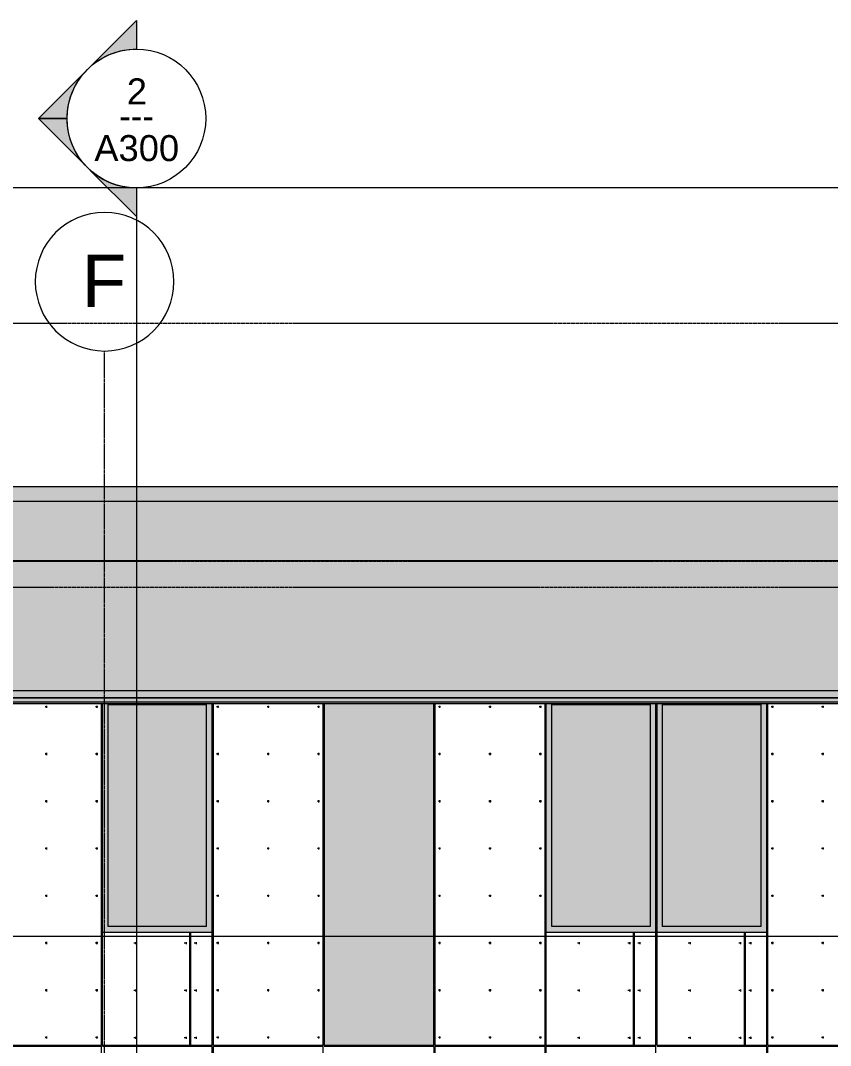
# Model space of a CAD drawing. Header units: inches. Extents: x -4179 to 1631, y -360 to 585.
# Drawn here: x -836.6 to -556.1, y 230.1 to 584.9 of the extents above; entities that cross this region are included whole.
import ezdxf

# ---------------------------------------------------------------- set-up
doc = ezdxf.new("R2010")
doc.units = ezdxf.units.IN
doc.header["$MEASUREMENT"] = 0
doc.linetypes.add('Aligning Line 1_8_', pattern=[0.25, 0.125, -0.125])
doc.linetypes.add('Grid Line 1_2_', pattern=[0.875, 0.5, -0.125, 0.125, -0.125])
for name, color, linetype, lineweight in [('0-5', 10, 'Continuous', 5), ('A-FLOR-LEVL-1', 51, 'Grid Line 1_2_', 9), ('A-GLAZ', 151, 'Continuous', 13), ('A-GLAZ-1', 251, 'Continuous', 9), ('A-WALL', 113, 'Continuous', 13), ('A-WALL-PATT-1', 251, 'Continuous', 9), ('G-ANNO-SYMB', 111, 'Aligning Line 1_8_', 9), ('G-ANNO-SYMB-1', 254, 'Aligning Line 1_8_', 9), ('G-ANNO-SYMB-2', 147, 'Aligning Line 1_8_', 9), ('G-ANNO-SYMB-3', 111, 'Continuous', 9), ('S-GRID-1', 1, 'Grid Line 1_2_', 9), ('S-GRID-IDEN', 1, 'Continuous', 9)]:
    doc.layers.add(name, color=color, linetype=linetype, lineweight=lineweight)
doc.styles.add('Arial', font='arial.ttf', dxfattribs={"height": 9})
doc.styles.add('Arial_1', font='arial.ttf', dxfattribs={"height": 18})
doc.styles.add('Century Gothic', font='ufonts.com_century-gothic.ttf', dxfattribs={"height": 9})

# ---------------------------------------------------------------- blocks, each defined once
blk = doc.blocks.new('CTR - 2nd Phase_rvt-2-BUILDING ELEVATION - SOUTH')
at = {"layer": 'A-FLOR-LEVL-1'}
for p, q in [((9609.49, 398), (12558.48, 398)), ((9609.49, 268), (12558.48, 268))]:
    blk.add_line(p, q, dxfattribs=at)
at = {"layer": 'G-ANNO-SYMB-1'}
for p, q in [((12461.78, 526.95), (9706.24, 526.95)), ((12461.78, 388.59), (9706.24, 388.59))]:
    blk.add_line(p, q, dxfattribs=at)
blk = doc.blocks.new('CTR - 1st Phase - Common Walls_rvt-2-BUILDING ELEVATION - SOUTH')
at = {"layer": 'A-FLOR-LEVL-1'}
for p, q in [((9609.49, 398), (12558.48, 398)), ((9609.49, 268), (12558.48, 268))]:
    blk.add_line(p, q, dxfattribs=at)
at = {"layer": 'G-ANNO-SYMB-2'}
for p, q in [((12363.34, 526.95), (9706.24, 526.95)), ((12428.12, 526.95), (9706.24, 526.95)), ((12461.73, 526.95), (9706.24, 526.95)), ((12461.78, 480), (9706.24, 480))]:
    blk.add_line(p, q, dxfattribs=at)
blk = doc.blocks.new('CTR - 1st Phase -Stairs _ Elevators_rvt-2-BUILDING ELEVATION - SOUTH')
at = {"layer": 'A-FLOR-LEVL-1'}
for p, q in [((9609.49, 398), (12558.48, 398)), ((9609.49, 268), (12558.48, 268))]:
    blk.add_line(p, q, dxfattribs=at)
at = {"layer": 'G-ANNO-SYMB-2'}
blk.add_line((12461.73, 526.95), (9706.24, 526.95), dxfattribs=at)
blk = doc.blocks.new('Basic Wall _ EXT - FIBER CEMENT - LARGE - ___-2162460-BUILDING ELEVATION - SOUTH')
at = {"layer": 'A-WALL'}
for points in [[(10438.18, 350.53), (10851.42, 350.53), (10851.39, 353), (9980.16, 353), (9980.16, 350.53), (10395.12, 350.53)], [(10437.18, 348.55), (10852.47, 348.59), (10852.45, 348.68), (9979.11, 348.64), (9979.14, 348.55), (10436.75, 348.55)], [(10852.33, 348.68), (10852.45, 348.68), (10852.39, 348.76), (10742.19, 348.76), (10742.19, 349.02), (10089.39, 349.02), (10089.39, 348.76), (9981.69, 348.76), (9981.69, 348.98), (9979.38, 348.98), (9979.13, 348.68), (10851.45, 348.68)], [(9979.41, 350.46), (10851.76, 350.5), (10851.39, 350.53), (9980.16, 350.53)], [(10396.4, 349.02), (10742.19, 349.02), (10742.19, 350.12), (10852.17, 350.12), (10852.17, 350.46), (9979.41, 350.46), (9979.41, 350.12), (10089.39, 350.12), (10089.39, 349.02), (10395.12, 349.02)]]:
    blk.add_hatch(color=256, dxfattribs=at).paths.add_polyline_path(points, flags=0)
for p, q in [((9980.16, 353), (10851.42, 353)), ((9979.22, 348.51), (10852.36, 348.51)), ((9979.41, 350.46), (10852.17, 350.46)), ((9980.16, 350.53), (10851.42, 350.53)), ((10089.39, 349.02), (10742.19, 349.02))]:
    blk.add_line(p, q, dxfattribs=at)
blk = doc.blocks.new('Basic Wall _ EXT - FIBER CEMENT - SMALL - ___-2145934-BUILDING ELEVATION - SOUTH')
at = {"layer": 'A-WALL'}
blk.add_hatch(color=256, dxfattribs=at).paths.add_polyline_path([(10416.65, 418.54), (10857.95, 418.54), (10857.95, 423.66), (9973.63, 423.66), (9973.63, 418.54), (10411.27, 418.54)], flags=0)
for p, q in [((9973.63, 423.66), (10857.95, 423.66)), ((9973.63, 418.54), (10857.95, 418.54))]:
    blk.add_line(p, q, dxfattribs=at)
blk = doc.blocks.new('_THE_ WINDOW _ DOOR - hvac panel - 3rd floor-2113390-BUILDING ELEVATION - SOUTH')
at = {"layer": 'A-GLAZ-1'}
h = blk.add_hatch(dxfattribs=at)
h.set_pattern_fill('FP_61', color=256, style=0, pattern_type=2)
h.set_pattern_definition([(0, (10268.39, 294.812), (1, 1), [0.5, -1.5]), (90, (10268.64, 294.562), (-1, 1), [0.5, -1.5])])
h.paths.add_polyline_path([(10243.18, 230.12), (10281.2, 230.12), (10281.2, 348.51), (10243.18, 348.51), (10243.18, 251.92)], flags=0)
at = {"layer": 'A-GLAZ'}
for p, q in [((10243.18, 348.52), (10243.18, 230.12)), ((10281.2, 230.12), (10281.2, 348.53)), ((10243.18, 230.12), (10281.2, 230.12))]:
    blk.add_line(p, q, dxfattribs=at)
blk = doc.blocks.new('_THE_ WINDOW _ DOOR - Window - 3rd Floor-2113392-BUILDING ELEVATION - SOUTH')
at = {"layer": 'A-GLAZ'}
h = blk.add_hatch(color=256, dxfattribs=at)
h.paths.add_polyline_path([(10319.98, 269.37), (10358, 269.37), (10358, 348.51), (10319.98, 348.51), (10319.98, 343.6)], flags=0)
h.paths.add_polyline_path([(10321.98, 271.37), (10321.98, 348.12), (10356, 348.12), (10356, 271.37)], flags=0)
blk.add_hatch(color=256, dxfattribs=at).paths.add_polyline_path([(10321.98, 271.37), (10356, 271.37), (10356, 348.12), (10321.98, 348.12), (10321.98, 305.4)], flags=0)
at = {"layer": 'A-GLAZ-1'}
h = blk.add_hatch(dxfattribs=at)
h.set_pattern_fill('FP_62', color=256, style=0, pattern_type=2)
h.set_pattern_definition([(0, (10359.74, 287.55), (-38.4, 120.38), [0.392, -38.007]), (0, (10359.74, 287.95), (-38.4, 120.38), [0.392, -38.007]), (0, (10359.74, 303.91), (-38.4, 120.38), [0.392, -38.007]), (0, (10359.74, 304.3), (-38.4, 120.38), [0.392, -38.007]), (0, (10359.74, 320.27), (-38.4, 120.38), [0.392, -38.007]), (0, (10359.74, 320.66), (-38.4, 120.38), [0.392, -38.007]), (0, (10359.74, 336.62), (-38.4, 120.38), [0.392, -38.007]), (0, (10359.74, 337.02), (-38.4, 120.38), [0.392, -38.007]), (0, (10359.74, 352.98), (-38.4, 120.38), [0.392, -38.007]), (0, (10359.74, 353.38), (-38.4, 120.38), [0.392, -38.007]), (0, (10359.74, 369.34), (-38.4, 120.38), [0.392, -38.007]), (0, (10359.74, 369.73), (-38.4, 120.375), [0.392, -38.007]), (0, (10359.74, 385.7), (-38.4, 120.375), [0.392, -38.007]), (0, (10359.74, 386.09), (-38.4, 120.375), [0.392, -38.007]), (0, (10359.74, 402.05), (-38.4, 120.375), [0.392, -38.007]), (0, (10359.74, 402.45), (-38.4, 120.375), [0.392, -38.007]), (0, (10377.19, 287.55), (-38.4, 120.38), [0.392, -38.007]), (0, (10377.19, 287.95), (-38.4, 120.38), [0.392, -38.007]), (0, (10377.19, 303.91), (-38.4, 120.38), [0.392, -38.007]), (0, (10377.19, 304.3), (-38.4, 120.38), [0.392, -38.007]), (0, (10377.19, 320.27), (-38.4, 120.38), [0.392, -38.007]), (0, (10377.19, 320.66), (-38.4, 120.38), [0.392, -38.007]), (0, (10377.19, 336.62), (-38.4, 120.38), [0.392, -38.007]), (0, (10377.19, 337.02), (-38.4, 120.38), [0.392, -38.007]), (0, (10377.19, 352.98), (-38.4, 120.38), [0.392, -38.007]), (0, (10377.19, 353.38), (-38.4, 120.38), [0.392, -38.007]), (0, (10377.19, 369.34), (-38.4, 120.375), [0.392, -38.007]), (0, (10377.19, 369.73), (-38.4, 120.375), [0.392, -38.007]), (0, (10377.19, 385.7), (-38.4, 120.375), [0.392, -38.007]), (0, (10377.19, 386.09), (-38.4, 120.375), [0.392, -38.007]), (0, (10377.19, 402.05), (-38.4, 120.375), [0.392, -38.007]), (0, (10377.19, 402.45), (-38.4, 120.375), [0.392, -38.007]), (0, (10394.64, 287.55), (-38.4, 120.38), [0.392, -38.007]), (0, (10394.64, 287.95), (-38.4, 120.38), [0.392, -38.007]), (0, (10394.64, 303.91), (-38.4, 120.38), [0.392, -38.007]), (0, (10394.64, 304.3), (-38.4, 120.38), [0.392, -38.007]), (0, (10394.64, 320.27), (-38.4, 120.38), [0.392, -38.007]), (0, (10394.64, 320.66), (-38.4, 120.38), [0.392, -38.007]), (0, (10394.64, 336.62), (-38.4, 120.38), [0.392, -38.007]), (0, (10394.64, 337.02), (-38.4, 120.38), [0.392, -38.007]), (0, (10394.64, 352.98), (-38.4, 120.38), [0.392, -38.007]), (0, (10394.64, 353.38), (-38.4, 120.38), [0.392, -38.007]), (0, (10394.64, 369.34), (-38.4, 120.375), [0.392, -38.007]), (0, (10394.64, 369.73), (-38.4, 120.375), [0.392, -38.007]), (0, (10394.64, 385.7), (-38.4, 120.375), [0.392, -38.007]), (0, (10394.64, 386.09), (-38.4, 120.375), [0.392, -38.007]), (0, (10394.64, 402.05), (-38.4, 120.375), [0.392, -38.007]), (0, (10394.64, 402.45), (-38.4, 120.375), [0.392, -38.007]), (90, (10358.002, 285), (-38.4, 2e-15), [120, -0.375]), (90, (10358.377, 285), (-38.4, 2e-15), [120, -0.375]), (90, (10359.743, 287.554), (-38.4, 2e-15), [0.392, -119.982]), (90, (10359.743, 303.91), (-38.4, 2e-15), [0.392, -119.982]), (90, (10359.743, 320.268), (-38.4, 2e-15), [0.392, -119.982]), (90, (10359.743, 336.625), (-38.4, 2e-15), [0.392, -119.982]), (90, (10359.743, 352.982), (-38.4, 2e-15), [0.392, -119.982]), (90, (10359.743, 369.34), (-38.4, 2e-15), [0.392, -119.982]), (90, (10359.743, 385.697), (-38.4, 2e-15), [0.392, -119.982]), (90, (10359.743, 402.054), (-38.4, 2e-15), [0.392, -119.982]), (90, (10360.136, 287.554), (-38.4, 2e-15), [0.392, -119.982]), (90, (10360.136, 303.91), (-38.4, 2e-15), [0.392, -119.982]), (90, (10360.136, 320.268), (-38.4, 2e-15), [0.392, -119.982]), (90, (10360.136, 336.625), (-38.4, 2e-15), [0.392, -119.982]), (90, (10360.136, 352.982), (-38.4, 2e-15), [0.392, -119.982]), (90, (10360.136, 369.34), (-38.4, 2e-15), [0.392, -119.982]), (90, (10360.136, 385.697), (-38.4, 2e-15), [0.392, -119.982]), (90, (10360.136, 402.054), (-38.4, 2e-15), [0.392, -119.982]), (90, (10377.193, 287.554), (-38.4, 2e-15), [0.392, -119.982]), (90, (10377.193, 303.91), (-38.4, 2e-15), [0.392, -119.982]), (90, (10377.193, 320.268), (-38.4, 2e-15), [0.392, -119.982]), (90, (10377.193, 336.625), (-38.4, 2e-15), [0.392, -119.982]), (90, (10377.193, 352.982), (-38.4, 2e-15), [0.392, -119.982]), (90, (10377.193, 369.34), (-38.4, 2e-15), [0.392, -119.982]), (90, (10377.193, 385.697), (-38.4, 2e-15), [0.392, -119.982]), (90, (10377.193, 402.054), (-38.4, 2e-15), [0.392, -119.982]), (90, (10377.586, 287.554), (-38.4, 2e-15), [0.392, -119.982]), (90, (10377.586, 303.91), (-38.4, 2e-15), [0.392, -119.982]), (90, (10377.586, 320.268), (-38.4, 2e-15), [0.392, -119.982]), (90, (10377.586, 336.625), (-38.4, 2e-15), [0.392, -119.982]), (90, (10377.586, 352.982), (-38.4, 2e-15), [0.392, -119.982]), (90, (10377.586, 369.34), (-38.4, 2e-15), [0.392, -119.982]), (90, (10377.586, 385.697), (-38.4, 2e-15), [0.392, -119.982]), (90, (10377.586, 402.054), (-38.4, 2e-15), [0.392, -119.982]), (90, (10394.643, 287.554), (-38.4, 2e-15), [0.392, -119.982]), (90, (10394.643, 303.91), (-38.4, 2e-15), [0.392, -119.982]), (90, (10394.643, 320.268), (-38.4, 2e-15), [0.392, -119.982]), (90, (10394.643, 336.625), (-38.4, 2e-15), [0.392, -119.982]), (90, (10394.643, 352.982), (-38.4, 2e-15), [0.392, -119.982]), (90, (10394.643, 369.34), (-38.4, 2e-15), [0.392, -119.982]), (90, (10394.643, 385.697), (-38.4, 2e-15), [0.392, -119.982]), (90, (10394.643, 402.054), (-38.4, 2e-15), [0.392, -119.982]), (90, (10395.036, 287.554), (-38.4, 2e-15), [0.392, -119.982]), (90, (10395.036, 303.91), (-38.4, 2e-15), [0.392, -119.982]), (90, (10395.036, 320.268), (-38.4, 2e-15), [0.392, -119.982]), (90, (10395.036, 336.625), (-38.4, 2e-15), [0.392, -119.982]), (90, (10395.036, 352.982), (-38.4, 2e-15), [0.392, -119.982]), (90, (10395.036, 369.34), (-38.4, 2e-15), [0.392, -119.982]), (90, (10395.036, 385.697), (-38.4, 2e-15), [0.392, -119.982]), (90, (10395.036, 402.054), (-38.4, 2e-15), [0.392, -119.982]), (180, (10396.4, 284.62), (-38.4, 120.38), [38.025, -0.375]), (180, (10396.4, 285), (-38.4, 120.38), [38.025, -0.375])])
h.paths.add_polyline_path([(10319.98, 230.12), (10358, 230.12), (10358, 269.37), (10319.98, 269.37), (10319.98, 251.92)], flags=0)
at = {"layer": 'A-GLAZ'}
for p, q in [((10319.98, 348.53), (10319.98, 269.37)), ((10321.98, 271.37), (10321.98, 348.12)), ((10321.98, 348.12), (10356, 348.12)), ((10356, 348.12), (10356, 271.37)), ((10358, 269.37), (10358, 348.53)), ((10356, 271.37), (10321.98, 271.37)), ((10319.98, 269.37), (10358, 269.37)), ((10319.98, 269.37), (10319.98, 230.12)), ((10358, 230.12), (10358, 269.37)), ((10319.98, 230.12), (10358, 230.12))]:
    blk.add_line(p, q, dxfattribs=at)
blk = doc.blocks.new('_THE_ WINDOW _ DOOR - Window - 3rd Floor-V33-BUILDING ELEVATION - SOUTH')
at = {"layer": 'A-GLAZ'}
h = blk.add_hatch(color=256, dxfattribs=at)
h.paths.add_polyline_path([(11459.28, 269.37), (11471.6, 269.37), (11471.6, 348.51), (11433.58, 348.51), (11433.58, 269.37), (11452.22, 269.37)], flags=0)
h.paths.add_polyline_path([(11458.9, 271.37), (11435.58, 271.37), (11435.58, 348.12), (11469.6, 348.12), (11469.6, 271.37), (11459.55, 271.37)], flags=0)
blk.add_hatch(color=256, dxfattribs=at).paths.add_polyline_path([(11469.6, 271.37), (11469.6, 348.12), (11435.58, 348.12), (11435.58, 271.37), (11459.55, 271.37)], flags=0)
at = {"layer": 'A-GLAZ-1'}
h = blk.add_hatch(dxfattribs=at)
h.set_pattern_fill('FP_71', color=256, style=0, pattern_type=2)
h.set_pattern_definition([(0, (11473.34, 287.55), (-38.4, 120.38), [0.392, -38.007]), (0, (11473.34, 287.95), (-38.4, 120.38), [0.392, -38.007]), (0, (11473.34, 303.91), (-38.4, 120.38), [0.392, -38.007]), (0, (11473.34, 304.3), (-38.4, 120.38), [0.392, -38.007]), (0, (11473.34, 320.27), (-38.4, 120.38), [0.392, -38.007]), (0, (11473.34, 320.66), (-38.4, 120.38), [0.392, -38.007]), (0, (11473.34, 336.62), (-38.4, 120.38), [0.392, -38.007]), (0, (11473.34, 337.02), (-38.4, 120.38), [0.392, -38.007]), (0, (11473.34, 352.98), (-38.4, 120.38), [0.392, -38.007]), (0, (11473.34, 353.38), (-38.4, 120.38), [0.392, -38.007]), (0, (11473.34, 369.34), (-38.4, 120.38), [0.392, -38.007]), (0, (11473.34, 369.73), (-38.4, 120.375), [0.392, -38.007]), (0, (11473.34, 385.7), (-38.4, 120.375), [0.392, -38.007]), (0, (11473.34, 386.09), (-38.4, 120.375), [0.392, -38.007]), (0, (11473.34, 402.05), (-38.4, 120.375), [0.392, -38.007]), (0, (11473.34, 402.45), (-38.4, 120.375), [0.392, -38.007]), (0, (11490.79, 287.55), (-38.4, 120.38), [0.392, -38.007]), (0, (11490.79, 287.95), (-38.4, 120.38), [0.392, -38.007]), (0, (11490.79, 303.91), (-38.4, 120.38), [0.392, -38.007]), (0, (11490.79, 304.3), (-38.4, 120.38), [0.392, -38.007]), (0, (11490.79, 320.27), (-38.4, 120.38), [0.392, -38.007]), (0, (11490.79, 320.66), (-38.4, 120.38), [0.392, -38.007]), (0, (11490.79, 336.62), (-38.4, 120.38), [0.392, -38.007]), (0, (11490.79, 337.02), (-38.4, 120.38), [0.392, -38.007]), (0, (11490.79, 352.98), (-38.4, 120.38), [0.392, -38.007]), (0, (11490.79, 353.38), (-38.4, 120.38), [0.392, -38.007]), (0, (11490.79, 369.34), (-38.4, 120.375), [0.392, -38.007]), (0, (11490.79, 369.73), (-38.4, 120.375), [0.392, -38.007]), (0, (11490.79, 385.7), (-38.4, 120.375), [0.392, -38.007]), (0, (11490.79, 386.09), (-38.4, 120.375), [0.392, -38.007]), (0, (11490.79, 402.05), (-38.4, 120.375), [0.392, -38.007]), (0, (11490.79, 402.45), (-38.4, 120.375), [0.392, -38.007]), (0, (11508.24, 287.55), (-38.4, 120.38), [0.392, -38.007]), (0, (11508.24, 287.95), (-38.4, 120.38), [0.392, -38.007]), (0, (11508.24, 303.91), (-38.4, 120.38), [0.392, -38.007]), (0, (11508.24, 304.3), (-38.4, 120.38), [0.392, -38.007]), (0, (11508.24, 320.27), (-38.4, 120.38), [0.392, -38.007]), (0, (11508.24, 320.66), (-38.4, 120.38), [0.392, -38.007]), (0, (11508.24, 336.62), (-38.4, 120.38), [0.392, -38.007]), (0, (11508.24, 337.02), (-38.4, 120.38), [0.392, -38.007]), (0, (11508.24, 352.98), (-38.4, 120.38), [0.392, -38.007]), (0, (11508.24, 353.38), (-38.4, 120.38), [0.392, -38.007]), (0, (11508.24, 369.34), (-38.4, 120.375), [0.392, -38.007]), (0, (11508.24, 369.73), (-38.4, 120.375), [0.392, -38.007]), (0, (11508.24, 385.7), (-38.4, 120.375), [0.392, -38.007]), (0, (11508.24, 386.09), (-38.4, 120.375), [0.392, -38.007]), (0, (11508.24, 402.05), (-38.4, 120.375), [0.392, -38.007]), (0, (11508.24, 402.45), (-38.4, 120.375), [0.392, -38.007]), (90, (11471.602, 285), (-38.4, 2e-15), [120, -0.375]), (90, (11471.977, 285), (-38.4, 2e-15), [120, -0.375]), (90, (11473.343, 287.554), (-38.4, 2e-15), [0.392, -119.982]), (90, (11473.343, 303.91), (-38.4, 2e-15), [0.392, -119.982]), (90, (11473.343, 320.268), (-38.4, 2e-15), [0.392, -119.982]), (90, (11473.343, 336.625), (-38.4, 2e-15), [0.392, -119.982]), (90, (11473.343, 352.982), (-38.4, 2e-15), [0.392, -119.982]), (90, (11473.343, 369.34), (-38.4, 2e-15), [0.392, -119.982]), (90, (11473.343, 385.697), (-38.4, 2e-15), [0.392, -119.982]), (90, (11473.343, 402.054), (-38.4, 2e-15), [0.392, -119.982]), (90, (11473.736, 287.554), (-38.4, 2e-15), [0.392, -119.982]), (90, (11473.736, 303.91), (-38.4, 2e-15), [0.392, -119.982]), (90, (11473.736, 320.268), (-38.4, 2e-15), [0.392, -119.982]), (90, (11473.736, 336.625), (-38.4, 2e-15), [0.392, -119.982]), (90, (11473.736, 352.982), (-38.4, 2e-15), [0.392, -119.982]), (90, (11473.736, 369.34), (-38.4, 2e-15), [0.392, -119.982]), (90, (11473.736, 385.697), (-38.4, 2e-15), [0.392, -119.982]), (90, (11473.736, 402.054), (-38.4, 2e-15), [0.392, -119.982]), (90, (11490.793, 287.554), (-38.4, 2e-15), [0.392, -119.982]), (90, (11490.793, 303.91), (-38.4, 2e-15), [0.392, -119.982]), (90, (11490.793, 320.268), (-38.4, 2e-15), [0.392, -119.982]), (90, (11490.793, 336.625), (-38.4, 2e-15), [0.392, -119.982]), (90, (11490.793, 352.982), (-38.4, 2e-15), [0.392, -119.982]), (90, (11490.793, 369.34), (-38.4, 2e-15), [0.392, -119.982]), (90, (11490.793, 385.697), (-38.4, 2e-15), [0.392, -119.982]), (90, (11490.793, 402.054), (-38.4, 2e-15), [0.392, -119.982]), (90, (11491.186, 287.554), (-38.4, 2e-15), [0.392, -119.982]), (90, (11491.186, 303.91), (-38.4, 2e-15), [0.392, -119.982]), (90, (11491.186, 320.268), (-38.4, 2e-15), [0.392, -119.982]), (90, (11491.186, 336.625), (-38.4, 2e-15), [0.392, -119.982]), (90, (11491.186, 352.982), (-38.4, 2e-15), [0.392, -119.982]), (90, (11491.186, 369.34), (-38.4, 2e-15), [0.392, -119.982]), (90, (11491.186, 385.697), (-38.4, 2e-15), [0.392, -119.982]), (90, (11491.186, 402.054), (-38.4, 2e-15), [0.392, -119.982]), (90, (11508.243, 287.554), (-38.4, 2e-15), [0.392, -119.982]), (90, (11508.243, 303.91), (-38.4, 2e-15), [0.392, -119.982]), (90, (11508.243, 320.268), (-38.4, 2e-15), [0.392, -119.982]), (90, (11508.243, 336.625), (-38.4, 2e-15), [0.392, -119.982]), (90, (11508.243, 352.982), (-38.4, 2e-15), [0.392, -119.982]), (90, (11508.243, 369.34), (-38.4, 2e-15), [0.392, -119.982]), (90, (11508.243, 385.697), (-38.4, 2e-15), [0.392, -119.982]), (90, (11508.243, 402.054), (-38.4, 2e-15), [0.392, -119.982]), (90, (11508.636, 287.554), (-38.4, 2e-15), [0.392, -119.982]), (90, (11508.636, 303.91), (-38.4, 2e-15), [0.392, -119.982]), (90, (11508.636, 320.268), (-38.4, 2e-15), [0.392, -119.982]), (90, (11508.636, 336.625), (-38.4, 2e-15), [0.392, -119.982]), (90, (11508.636, 352.982), (-38.4, 2e-15), [0.392, -119.982]), (90, (11508.636, 369.34), (-38.4, 2e-15), [0.392, -119.982]), (90, (11508.636, 385.697), (-38.4, 2e-15), [0.392, -119.982]), (90, (11508.636, 402.054), (-38.4, 2e-15), [0.392, -119.982]), (180, (11510, 284.62), (-38.4, 120.38), [38.025, -0.375]), (180, (11510, 285), (-38.4, 120.38), [38.025, -0.375])])
h.paths.add_polyline_path([(11471.6, 230.12), (11471.6, 269.37), (11433.58, 269.37), (11433.58, 230.12), (11459.55, 230.12)], flags=0)
at = {"layer": 'A-GLAZ'}
for p, q in [((11433.58, 348.52), (11433.58, 269.37)), ((11435.58, 271.37), (11435.58, 348.12)), ((11435.58, 348.12), (11469.6, 348.12)), ((11469.6, 348.12), (11469.6, 271.37)), ((11471.6, 269.37), (11471.6, 348.52)), ((11469.6, 271.37), (11435.58, 271.37)), ((11433.58, 269.37), (11471.6, 269.37)), ((11433.58, 269.37), (11433.58, 230.12)), ((11471.6, 230.12), (11471.6, 269.37)), ((11433.58, 230.12), (11471.6, 230.12))]:
    blk.add_line(p, q, dxfattribs=at)
blk = doc.blocks.new('Section - Section Head - Filled-22785-BUILDING ELEVATION - SOUTH')
at = {"layer": 'G-ANNO-SYMB-3'}
h = blk.add_hatch(color=256, dxfattribs=at)
edge = h.paths.add_edge_path(flags=0)
edge.add_line((10162.08, -212.66), (10178.19, -196.55))
edge.add_line((10178.19, -196.55), (10178.19, -206.46))
edge.add_arc((10178.19, -230.49), 24.03, 90, 132.0784)
h = blk.add_hatch(color=256, dxfattribs=at)
edge = h.paths.add_edge_path(flags=0)
edge.add_arc((10178.19, -230.49), 24, 135, 180)
edge.add_line((10154.19, -230.49), (10144.25, -230.49))
edge.add_line((10144.25, -230.49), (10161.22, -213.52))
h = blk.add_hatch(color=256, dxfattribs=at)
edge = h.paths.add_edge_path(flags=0)
edge.add_line((10161.22, -247.46), (10144.25, -230.49))
edge.add_line((10144.25, -230.49), (10154.19, -230.49))
edge.add_arc((10178.19, -230.49), 24, 180, 225)
h = blk.add_hatch(color=256, dxfattribs=at)
edge = h.paths.add_edge_path(flags=0)
edge.add_arc((10178.19, -230.49), 24.03, 227.9216, 270)
edge.add_line((10178.19, -254.52), (10178.19, -264.43))
edge.add_line((10178.19, -264.43), (10162.08, -248.33))
for p, q in [((10178.19, -196.55), (10162.08, -212.66)), ((10178.19, -206.46), (10178.19, -196.55)), ((10161.22, -213.52), (10144.25, -230.49)), ((10154.19, -230.49), (10144.25, -230.49)), ((10144.25, -230.49), (10161.22, -247.46)), ((10144.25, -230.49), (10154.19, -230.49)), ((10162.08, -248.33), (10178.19, -264.43)), ((10178.19, -264.43), (10178.19, -254.52))]:
    blk.add_line(p, q, dxfattribs=at)
for centre, radius, start, end in [((10178.19, -230.52), 24, 90, 270), ((10178.19, -230.49), 24.03, 90, 132.0784), ((10178.19, -230.52), 24, 270, 90), ((10178.19, -230.49), 24, 135, 180), ((10178.19, -230.49), 24, 180, 225), ((10178.19, -230.49), 24.03, 227.9216, 270)]:
    blk.add_arc(centre, radius, start, end, dxfattribs=at)
blk = doc.blocks.new('Grid - Grid Head - Circle-50561-BUILDING ELEVATION - SOUTH')
at = {"layer": 'S-GRID-IDEN'}
for start, end in [(0, 180), (180, 360)]:
    blk.add_arc((11847.19, 475.86), 24, start, end, dxfattribs=at)

msp = doc.modelspace()

# ---------------------------------------------------------------- hatches: boundary and pattern name
at = {"layer": 'A-WALL-PATT-1'}
h = msp.add_hatch(dxfattribs=at)
h.set_pattern_fill('FP_53', color=256, style=0, pattern_type=2)
h.set_pattern_definition([(0, (-115.69, 140.604), (-38.4, 76.8), [0.392, -38.007]), (0, (-115.69, 140.996), (-38.4, 76.8), [0.392, -38.007]), (0, (-115.69, 150.204), (-38.4, 76.8), [0.392, -38.007]), (0, (-115.69, 150.596), (-38.4, 76.8), [0.392, -38.007]), (0, (-115.69, 159.804), (-38.4, 76.8), [0.392, -38.007]), (0, (-115.69, 160.196), (-38.4, 76.8), [0.392, -38.007]), (0, (-115.69, 169.404), (-38.4, 76.8), [0.392, -38.007]), (0, (-115.69, 169.796), (-38.4, 76.8), [0.392, -38.007]), (0, (-115.69, 179.004), (-38.4, 76.8), [0.392, -38.007]), (0, (-115.69, 179.396), (-38.4, 76.8), [0.392, -38.007]), (0, (-115.69, 188.604), (-38.4, 76.8), [0.392, -38.007]), (0, (-115.69, 188.996), (-38.4, 76.8), [0.392, -38.007]), (0, (-115.69, 198.204), (-38.4, 76.8), [0.392, -38.007]), (0, (-115.69, 198.596), (-38.4, 76.8), [0.392, -38.007]), (0, (-115.69, 207.804), (-38.4, 76.8), [0.392, -38.007]), (0, (-115.69, 208.196), (-38.4, 76.8), [0.392, -38.007]), (0, (-80.79, 140.604), (-38.4, 76.8), [0.392, -38.007]), (0, (-80.79, 140.996), (-38.4, 76.8), [0.392, -38.007]), (0, (-80.79, 150.204), (-38.4, 76.8), [0.392, -38.007]), (0, (-80.79, 150.596), (-38.4, 76.8), [0.392, -38.007]), (0, (-80.79, 159.804), (-38.4, 76.8), [0.392, -38.007]), (0, (-80.79, 160.196), (-38.4, 76.8), [0.392, -38.007]), (0, (-80.79, 169.404), (-38.4, 76.8), [0.392, -38.007]), (0, (-80.79, 169.796), (-38.4, 76.8), [0.392, -38.007]), (0, (-80.79, 179.004), (-38.4, 76.8), [0.392, -38.007]), (0, (-80.79, 179.396), (-38.4, 76.8), [0.392, -38.007]), (0, (-80.79, 188.604), (-38.4, 76.8), [0.392, -38.007]), (0, (-80.79, 188.996), (-38.4, 76.8), [0.392, -38.007]), (0, (-80.79, 198.204), (-38.4, 76.8), [0.392, -38.007]), (0, (-80.79, 198.596), (-38.4, 76.8), [0.392, -38.007]), (0, (-80.79, 207.804), (-38.4, 76.8), [0.392, -38.007]), (0, (-80.79, 208.196), (-38.4, 76.8), [0.392, -38.007]), (90, (-117.432, 136), (-38.4, 2e-15), [76.8, 0, 0, 0]), (90, (-117.057, 136), (-38.4, 2e-15), [76.8, 0, 0, 0]), (90, (-115.69, 140.604), (-38.4, 2e-15), [0.392, -76.407]), (90, (-115.69, 150.204), (-38.4, 2e-15), [0.392, -76.407]), (90, (-115.69, 159.804), (-38.4, 2e-15), [0.392, -76.407]), (90, (-115.69, 169.404), (-38.4, 2e-15), [0.392, -76.407]), (90, (-115.69, 179.004), (-38.4, 2e-15), [0.392, -76.407]), (90, (-115.69, 188.604), (-38.4, 2e-15), [0.392, -76.407]), (90, (-115.69, 198.204), (-38.4, 2e-15), [0.392, -76.407]), (90, (-115.69, 207.804), (-38.4, 2e-15), [0.392, -76.407]), (90, (-115.3, 140.604), (-38.4, 2e-15), [0.392, -76.407]), (90, (-115.3, 150.204), (-38.4, 2e-15), [0.392, -76.407]), (90, (-115.3, 159.804), (-38.4, 2e-15), [0.392, -76.407]), (90, (-115.3, 169.404), (-38.4, 2e-15), [0.392, -76.407]), (90, (-115.3, 179.004), (-38.4, 2e-15), [0.392, -76.407]), (90, (-115.3, 188.604), (-38.4, 2e-15), [0.392, -76.407]), (90, (-115.3, 198.204), (-38.4, 2e-15), [0.392, -76.407]), (90, (-115.3, 207.804), (-38.4, 2e-15), [0.392, -76.407]), (90, (-80.79, 140.604), (-38.4, 2e-15), [0.392, -76.407]), (90, (-80.79, 150.204), (-38.4, 2e-15), [0.392, -76.407]), (90, (-80.79, 159.804), (-38.4, 2e-15), [0.392, -76.407]), (90, (-80.79, 169.404), (-38.4, 2e-15), [0.392, -76.407]), (90, (-80.79, 179.004), (-38.4, 2e-15), [0.392, -76.407]), (90, (-80.79, 188.604), (-38.4, 2e-15), [0.392, -76.407]), (90, (-80.79, 198.204), (-38.4, 2e-15), [0.392, -76.407]), (90, (-80.79, 207.804), (-38.4, 2e-15), [0.392, -76.407]), (90, (-80.4, 140.604), (-38.4, 2e-15), [0.392, -76.407]), (90, (-80.4, 150.204), (-38.4, 2e-15), [0.392, -76.407]), (90, (-80.4, 159.804), (-38.4, 2e-15), [0.392, -76.407]), (90, (-80.4, 169.404), (-38.4, 2e-15), [0.392, -76.407]), (90, (-80.4, 179.004), (-38.4, 2e-15), [0.392, -76.407]), (90, (-80.4, 188.604), (-38.4, 2e-15), [0.392, -76.407]), (90, (-80.4, 198.204), (-38.4, 2e-15), [0.392, -76.407]), (90, (-80.4, 207.804), (-38.4, 2e-15), [0.392, -76.407]), (180, (-79.03, 136), (-38.4, 76.8), [38.025, -0.375]), (180, (-79.03, 145.6), (-38.4, 76.8), [38.025, -0.375]), (180, (-79.03, 155.2), (-38.4, 76.8), [38.025, -0.375]), (180, (-79.03, 164.8), (-38.4, 76.8), [38.025, -0.375]), (180, (-79.03, 174.4), (-38.4, 76.8), [38.025, -0.375]), (180, (-79.03, 184), (-38.4, 76.8), [38.025, -0.375]), (180, (-79.03, 193.6), (-38.4, 76.8), [38.025, -0.375]), (180, (-79.03, 203.2), (-38.4, 76.8), [38.025, -0.375])])
h.paths.add_polyline_path([(-985.5698, 353), (-123.2448, 353), (-123.2448, 418.5388), (-985.5698, 418.5388), (-985.5698, 355.065)], flags=0)
h = msp.add_hatch(dxfattribs=at)
h.set_pattern_fill('FP_51', color=256, style=0, pattern_type=2)
h.set_pattern_definition([(0, (-115.69, 112.3), (-38.4, 120.375), [0.392, -38.007]), (0, (-115.69, 112.7), (-38.4, 120.375), [0.392, -38.007]), (0, (-115.69, 128.66), (-38.4, 120.375), [0.392, -38.007]), (0, (-115.69, 129.05), (-38.4, 120.375), [0.392, -38.007]), (0, (-115.69, 145.02), (-38.4, 120.375), [0.392, -38.007]), (0, (-115.69, 145.41), (-38.4, 120.375), [0.392, -38.007]), (0, (-115.69, 161.38), (-38.4, 120.375), [0.392, -38.007]), (0, (-115.69, 161.77), (-38.4, 120.375), [0.392, -38.007]), (0, (-115.69, 177.73), (-38.4, 120.375), [0.392, -38.007]), (0, (-115.69, 178.12), (-38.4, 120.375), [0.392, -38.007]), (0, (-115.69, 194.09), (-38.4, 120.375), [0.392, -38.007]), (0, (-115.69, 194.48), (-38.4, 120.375), [0.392, -38.007]), (0, (-115.69, 210.45), (-38.4, 120.375), [0.392, -38.007]), (0, (-115.69, 210.84), (-38.4, 120.375), [0.392, -38.007]), (0, (-115.69, 226.8), (-38.4, 120.375), [0.392, -38.007]), (0, (-115.69, 227.2), (-38.4, 120.375), [0.392, -38.007]), (0, (-98.24, 112.3), (-38.4, 120.375), [0.392, -38.007]), (0, (-98.24, 112.7), (-38.4, 120.375), [0.392, -38.007]), (0, (-98.24, 128.66), (-38.4, 120.375), [0.392, -38.007]), (0, (-98.24, 129.05), (-38.4, 120.375), [0.392, -38.007]), (0, (-98.24, 145.02), (-38.4, 120.375), [0.392, -38.007]), (0, (-98.24, 145.41), (-38.4, 120.375), [0.392, -38.007]), (0, (-98.24, 161.38), (-38.4, 120.375), [0.392, -38.007]), (0, (-98.24, 161.77), (-38.4, 120.375), [0.392, -38.007]), (0, (-98.24, 177.73), (-38.4, 120.375), [0.392, -38.007]), (0, (-98.24, 178.12), (-38.4, 120.375), [0.392, -38.007]), (0, (-98.24, 194.09), (-38.4, 120.375), [0.392, -38.007]), (0, (-98.24, 194.48), (-38.4, 120.375), [0.392, -38.007]), (0, (-98.24, 210.45), (-38.4, 120.375), [0.392, -38.007]), (0, (-98.24, 210.84), (-38.4, 120.375), [0.392, -38.007]), (0, (-98.24, 226.8), (-38.4, 120.375), [0.392, -38.007]), (0, (-98.24, 227.2), (-38.4, 120.375), [0.392, -38.007]), (0, (-80.79, 112.3), (-38.4, 120.375), [0.392, -38.007]), (0, (-80.79, 112.7), (-38.4, 120.375), [0.392, -38.007]), (0, (-80.79, 128.66), (-38.4, 120.375), [0.392, -38.007]), (0, (-80.79, 129.05), (-38.4, 120.375), [0.392, -38.007]), (0, (-80.79, 145.02), (-38.4, 120.375), [0.392, -38.007]), (0, (-80.79, 145.41), (-38.4, 120.375), [0.392, -38.007]), (0, (-80.79, 161.38), (-38.4, 120.375), [0.392, -38.007]), (0, (-80.79, 161.77), (-38.4, 120.375), [0.392, -38.007]), (0, (-80.79, 177.73), (-38.4, 120.375), [0.392, -38.007]), (0, (-80.79, 178.12), (-38.4, 120.375), [0.392, -38.007]), (0, (-80.79, 194.09), (-38.4, 120.375), [0.392, -38.007]), (0, (-80.79, 194.48), (-38.4, 120.375), [0.392, -38.007]), (0, (-80.79, 210.45), (-38.4, 120.375), [0.392, -38.007]), (0, (-80.79, 210.84), (-38.4, 120.375), [0.392, -38.007]), (0, (-80.79, 226.8), (-38.4, 120.375), [0.392, -38.007]), (0, (-80.79, 227.2), (-38.4, 120.375), [0.392, -38.007]), (90, (-117.432, 109.75), (-38.4, 2e-15), [120, -0.375]), (90, (-117.057, 109.75), (-38.4, 2e-15), [120, -0.375]), (90, (-115.69, 112.304), (-38.4, 2e-15), [0.392, -119.982]), (90, (-115.69, 128.66), (-38.4, 2e-15), [0.392, -119.982]), (90, (-115.69, 145.018), (-38.4, 2e-15), [0.392, -119.982]), (90, (-115.69, 161.375), (-38.4, 2e-15), [0.392, -119.982]), (90, (-115.69, 177.732), (-38.4, 2e-15), [0.392, -119.982]), (90, (-115.69, 194.09), (-38.4, 2e-15), [0.392, -119.982]), (90, (-115.69, 210.447), (-38.4, 2e-15), [0.392, -119.982]), (90, (-115.69, 226.804), (-38.4, 2e-15), [0.392, -119.982]), (90, (-115.3, 112.304), (-38.4, 2e-15), [0.392, -119.982]), (90, (-115.3, 128.66), (-38.4, 2e-15), [0.392, -119.982]), (90, (-115.3, 145.018), (-38.4, 2e-15), [0.392, -119.982]), (90, (-115.3, 161.375), (-38.4, 2e-15), [0.392, -119.982]), (90, (-115.3, 177.732), (-38.4, 2e-15), [0.392, -119.982]), (90, (-115.3, 194.09), (-38.4, 2e-15), [0.392, -119.982]), (90, (-115.3, 210.447), (-38.4, 2e-15), [0.392, -119.982]), (90, (-115.3, 226.804), (-38.4, 2e-15), [0.392, -119.982]), (90, (-98.24, 112.304), (-38.4, 2e-15), [0.392, -119.982]), (90, (-98.24, 128.66), (-38.4, 2e-15), [0.392, -119.982]), (90, (-98.24, 145.018), (-38.4, 2e-15), [0.392, -119.982]), (90, (-98.24, 161.375), (-38.4, 2e-15), [0.392, -119.982]), (90, (-98.24, 177.732), (-38.4, 2e-15), [0.392, -119.982]), (90, (-98.24, 194.09), (-38.4, 2e-15), [0.392, -119.982]), (90, (-98.24, 210.447), (-38.4, 2e-15), [0.392, -119.982]), (90, (-98.24, 226.804), (-38.4, 2e-15), [0.392, -119.982]), (90, (-97.85, 112.304), (-38.4, 2e-15), [0.392, -119.982]), (90, (-97.85, 128.66), (-38.4, 2e-15), [0.392, -119.982]), (90, (-97.85, 145.018), (-38.4, 2e-15), [0.392, -119.982]), (90, (-97.85, 161.375), (-38.4, 2e-15), [0.392, -119.982]), (90, (-97.85, 177.732), (-38.4, 2e-15), [0.392, -119.982]), (90, (-97.85, 194.09), (-38.4, 2e-15), [0.392, -119.982]), (90, (-97.85, 210.447), (-38.4, 2e-15), [0.392, -119.982]), (90, (-97.85, 226.804), (-38.4, 2e-15), [0.392, -119.982]), (90, (-80.79, 112.304), (-38.4, 2e-15), [0.392, -119.982]), (90, (-80.79, 128.66), (-38.4, 2e-15), [0.392, -119.982]), (90, (-80.79, 145.018), (-38.4, 2e-15), [0.392, -119.982]), (90, (-80.79, 161.375), (-38.4, 2e-15), [0.392, -119.982]), (90, (-80.79, 177.732), (-38.4, 2e-15), [0.392, -119.982]), (90, (-80.79, 194.09), (-38.4, 2e-15), [0.392, -119.982]), (90, (-80.79, 210.447), (-38.4, 2e-15), [0.392, -119.982]), (90, (-80.79, 226.804), (-38.4, 2e-15), [0.392, -119.982]), (90, (-80.4, 112.304), (-38.4, 2e-15), [0.392, -119.982]), (90, (-80.4, 128.66), (-38.4, 2e-15), [0.392, -119.982]), (90, (-80.4, 145.018), (-38.4, 2e-15), [0.392, -119.982]), (90, (-80.4, 161.375), (-38.4, 2e-15), [0.392, -119.982]), (90, (-80.4, 177.732), (-38.4, 2e-15), [0.392, -119.982]), (90, (-80.4, 194.09), (-38.4, 2e-15), [0.392, -119.982]), (90, (-80.4, 210.447), (-38.4, 2e-15), [0.392, -119.982]), (90, (-80.4, 226.804), (-38.4, 2e-15), [0.392, -119.982]), (180, (-79.03, 109.38), (-38.4, 120.375), [38.025, -0.375]), (180, (-79.03, 109.75), (-38.4, 120.375), [38.025, -0.375])])
h.paths.add_polyline_path([(-985.5698, 109.75), (-961.8573, 109.75), (-961.8573, 229.75), (-923.8323, 229.75), (-923.8323, 109.75), (-923.4573, 109.75), (-923.4573, 229.75), (-885.4323, 229.75), (-885.4323, 109.75), (-808.2573, 109.75), (-808.2573, 229.75), (-770.2323, 229.75), (-770.2323, 109.75), (-731.4573, 109.75), (-731.4573, 229.75), (-693.4323, 229.75), (-693.4323, 109.75), (-616.2573, 109.75), (-616.2537, 229.75), (-578.2323, 229.75), (-578.2323, 109.75), (-501.0573, 109.75), (-501.0537, 229.75), (-463.0323, 229.75), (-463.0323, 109.75), (-424.2573, 109.75), (-424.2573, 229.75), (-386.2323, 229.75), (-386.2323, 109.75), (-385.8573, 109.75), (-385.8661, 348.5081), (-386.2323, 348.5081), (-386.2334, 230.125), (-424.2573, 230.125), (-424.2573, 348.5081), (-463.0323, 348.5081), (-463.0323, 230.125), (-501.0573, 230.125), (-501.0573, 348.5081), (-501.4323, 348.5081), (-501.4323, 230.125), (-539.4573, 230.125), (-539.4573, 348.5081), (-578.2323, 348.5081), (-578.2323, 230.125), (-616.2573, 230.125), (-616.2573, 348.5081), (-616.6323, 348.5081), (-616.6323, 230.125), (-654.6573, 230.125), (-654.6573, 348.5081), (-693.4323, 348.5081), (-693.4323, 230.125), (-731.4573, 230.125), (-731.4573, 348.5081), (-770.2323, 348.5081), (-770.2323, 230.125), (-808.2573, 230.125), (-808.2573, 348.5081), (-847.0323, 348.5081), (-847.0323, 230.125), (-885.0573, 230.125), (-885.0573, 348.5081), (-885.2448, 348.5081), (-885.2448, 230.125), (-985.5698, 230.125), (-985.5698, 114.3919)], flags=0)

# ---------------------------------------------------------------- linework, layer by layer
at = {"layer": 'A-FLOR-LEVL-1'}
for p, q in [((-1364.3938, 398), (1583.0971, 398)), ((-1364.3938, 268), (1583.0971, 268))]:
    msp.add_line(p, q, dxfattribs=at)
at = {"layer": 'A-WALL'}
for p, q in [((-731.4573, 230.125), (-731.4573, 348.5205)), ((-693.4323, 348.5297), (-693.4323, 230.125)), ((-808.2573, 230.125), (-808.2573, 269.375)), ((-770.2323, 269.375), (-770.2323, 230.125)), ((-654.6573, 230.125), (-654.6573, 269.375)), ((-616.6323, 269.375), (-616.6323, 230.125)), ((-616.2573, 230.125), (-616.2573, 269.375)), ((-578.2323, 269.375), (-578.2323, 230.125)), ((-770.2323, 230.125), (-808.2573, 230.125)), ((-693.4323, 230.125), (-731.4573, 230.125)), ((-616.6323, 230.125), (-654.6573, 230.125)), ((-578.2323, 230.125), (-616.2573, 230.125))]:
    msp.add_line(p, q, dxfattribs=at)
at = {"layer": 'G-ANNO-SYMB'}
for p, q in [((1487.1463, 526.9531), (-1268.3938, 526.9531)), ((1487.1463, 480), (-1268.3977, 480)), ((-1268.3977, 397.7608), (1487.1463, 397.7608))]:
    msp.add_line(p, q, dxfattribs=at)
at = {"layer": 'G-ANNO-SYMB-3'}
msp.add_line((-796.4448, 526.9531), (-796.4448, -206.4923), dxfattribs=at)
at = {"layer": 'S-GRID-1'}
msp.add_line((-807.4448, -159.8356), (-807.4448, 470.5), dxfattribs=at)

# ---------------------------------------------------------------- block references
at = {"layer": '0-5'}
for name in ['CTR - 2nd Phase_rvt-2-BUILDING ELEVATION - SOUTH', 'CTR - 1st Phase - Common Walls_rvt-2-BUILDING ELEVATION - SOUTH', 'CTR - 1st Phase -Stairs _ Elevators_rvt-2-BUILDING ELEVATION - SOUTH']:
    msp.add_blockref(name, (-10974.6342, 0), dxfattribs=at)
at = {"layer": 'A-GLAZ'}
for name, p in [('_THE_ WINDOW _ DOOR - Window - 3rd Floor-V33-BUILDING ELEVATION - SOUTH', (-12241.8342, 0)), ('_THE_ WINDOW _ DOOR - hvac panel - 3rd floor-2113390-BUILDING ELEVATION - SOUTH', (-10974.6342, 0)), ('_THE_ WINDOW _ DOOR - Window - 3rd Floor-2113392-BUILDING ELEVATION - SOUTH', (-10974.6342, 0)), ('_THE_ WINDOW _ DOOR - Window - 3rd Floor-2113392-BUILDING ELEVATION - SOUTH', (-10936.2342, 0))]:
    msp.add_blockref(name, p, dxfattribs=at)
at = {"layer": 'A-WALL'}
for name in ['Basic Wall _ EXT - FIBER CEMENT - SMALL - ___-2145934-BUILDING ELEVATION - SOUTH', 'Basic Wall _ EXT - FIBER CEMENT - LARGE - ___-2162460-BUILDING ELEVATION - SOUTH']:
    msp.add_blockref(name, (-10974.6342, 0), dxfattribs=at)
at = {"layer": 'G-ANNO-SYMB-3', "extrusion": (0, 0, -1), "rotation": 180}
msp.add_blockref('Section - Section Head - Filled-22785-BUILDING ELEVATION - SOUTH', (10974.6342, 320.4608), dxfattribs=at)
at = {"layer": 'S-GRID-IDEN'}
msp.add_blockref('Grid - Grid Head - Circle-50561-BUILDING ELEVATION - SOUTH', (-12654.6342, 18.6375), dxfattribs=at)

# ---------------------------------------------------------------- texts
at = {"layer": 'G-ANNO-SYMB-3', "char_height": 9, "attachment_point": 1}
for s, insert, width, style in [('2', (-799.7657, 564.8617), 8.484, 'Arial'), ('---', (-802.4171, 556.355), 15.453, 'Century Gothic'), ('A300', (-811.0098, 545.2255), 35.754, 'Arial')]:
    msp.add_mtext(s, dxfattribs=dict(at, insert=insert, width=width, style=style))
at = {"layer": 'S-GRID-IDEN', "insert": (-815.3297, 503.7879), "char_height": 18, "width": 18.786, "attachment_point": 1, "style": 'Arial_1'}
msp.add_mtext('F', dxfattribs=at)

doc.saveas('drawing.dxf')
